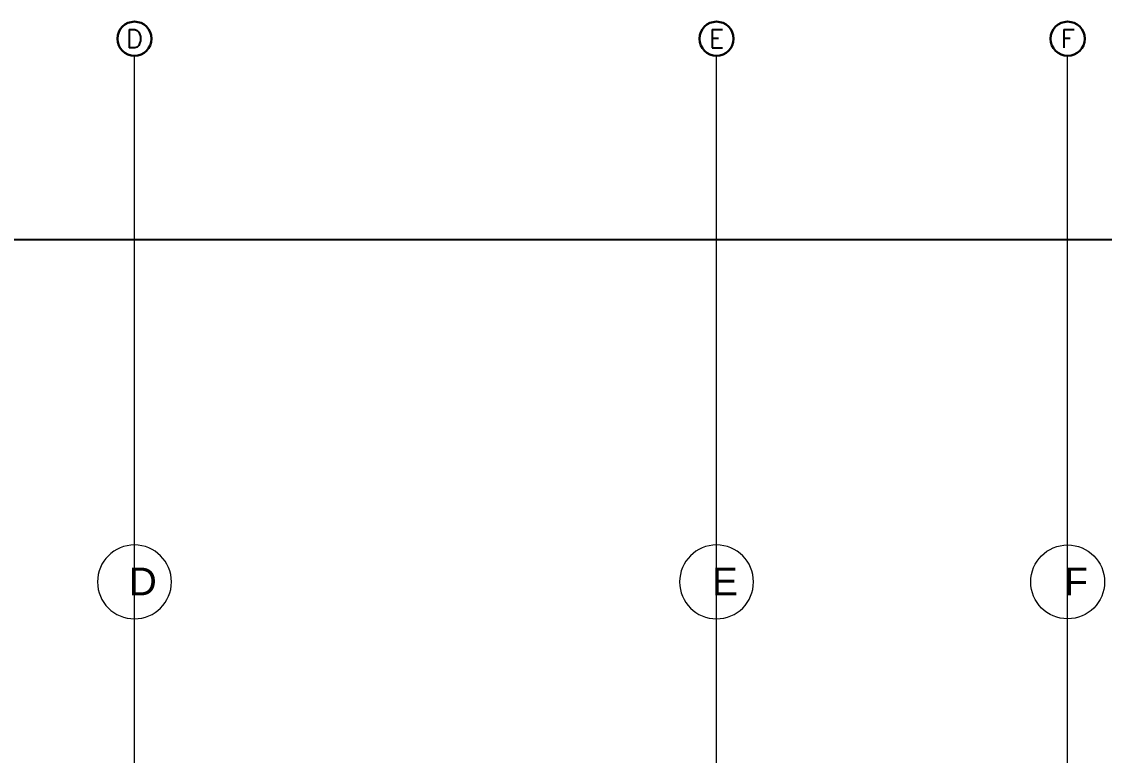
# Model space of a CAD drawing. Header units: inches. Extents: x 11737 to 18084, y -4365 to 1695.
# Drawn here: x 13222 to 13926, y 1218 to 1695 of the extents above; entities that cross this region are included whole.
import ezdxf
from ezdxf.enums import TextEntityAlignment as Align

# ---------------------------------------------------------------- set-up
doc = ezdxf.new("R2010")
doc.units = ezdxf.units.IN
doc.header["$MEASUREMENT"] = 0
doc.linetypes.add('INC-200$0$NBK_CenterX2', pattern=[1.083333, 0.666667, -0.125, 0.166667, -0.125])
doc.linetypes.add('NBK_CenterX2', pattern=[1.083333, 0.666667, -0.125, 0.166667, -0.125])
doc.layers.get('Defpoints').update_dxf_attribs({"color": 250, "lineweight": 0})
for name, color, linetype, lineweight in [('!Gridline', 112, 'NBK_CenterX2', 5), ('!Gridline @ 1', 112, 'NBK_CenterX2', 5), ('INC-200$0$!Gridline @ 1', 112, 'INC-200$0$NBK_CenterX2', 5), ('S-GRID-IDEN', 1, 'Continuous', 9)]:
    doc.layers.add(name, color=color, linetype=linetype, lineweight=lineweight)
doc.styles.add('Arial Narrow Bold', font='')
doc.styles.add('Arial_1', font='arial.ttf', dxfattribs={"height": 18})
doc.styles.add('Romans', font='romans.shx', dxfattribs={"width": 0.8})
doc.styles.get('Arial Narrow Bold').set_extended_font_data('Arial Narrow', bold=True)

# ---------------------------------------------------------------- blocks, each defined once
blk = doc.blocks.new('Grid - Grid Head - 1_2_ Circle-1591862-BUILDING ELEVATION - EAST')
at = {"layer": 'S-GRID-IDEN'}
blk.add_circle((813.21, 1599.69), 24, dxfattribs=at)
blk = doc.blocks.new('WEST ELEVATION GRID')
for p, q in [((-606.01, -106.7), (-606.01, 1818.09)), ((-228.01, -106.7), (-228.01, 1818.09)), ((0, -106.7), (0, 1818.09))]:
    blk.add_line(p, q)
at = {"layer": 'S-GRID-IDEN'}
blk.add_circle((0, 1842.09), 24, dxfattribs=at)
at = {"layer": 'S-GRID-IDEN', "xscale": -1}
for p in [(207.19, 242.4), (585.19, 242.4)]:
    blk.add_blockref('Grid - Grid Head - 1_2_ Circle-1591862-BUILDING ELEVATION - EAST', p, dxfattribs=at)
at = {"style": 'Arial_1'}
for s, p in [('D', (-609.67, 1833.38)), ('E', (-230.95, 1833.38)), ('F', (-2.18, 1833.38))]:
    blk.add_text(s, height=18, dxfattribs=at).set_placement(p)
blk = doc.blocks.new('SYM_Gridline')
at = {"linetype": 'Continuous', "lineweight": 30}
blk.add_circle((0, 0), 0.25, dxfattribs=at)
at = {"style": 'Arial Narrow Bold'}
blk.add_attdef('GRIDLINE', text='', height=0.2, dxfattribs=at).set_placement((0, 0), align=Align.MIDDLE_CENTER)
blk = doc.blocks.new('GRID_ELEV WEST_W')
at = {"layer": '!Gridline'}
for p, q in [((540.21, -1231.31), (540.21, 403.85)), ((821.46, -1239.57), (821.46, 403.85)), ((991.12, -1239.57), (991.12, 403.85))]:
    blk.add_line(p, q, dxfattribs=at)
at = {"layer": '!Gridline @ 1'}
ref = blk.add_blockref('SYM_Gridline', (540.21, 412.14), dxfattribs=dict(at, xscale=33.007521693708, yscale=33.007521693708, zscale=33.007521693708))
ref.add_attrib('GRIDLINE', 'D', dxfattribs={"layer": '0', "height": 8.96, "style": 'Romans'}).set_placement((540.21, 412.14, 417.62), align=Align.MIDDLE_CENTER)
ref = blk.add_blockref('SYM_Gridline', (821.46, 412.14), dxfattribs=dict(at, xscale=33.007521693708, yscale=33.007521693708, zscale=33.007521693708))
ref.add_attrib('GRIDLINE', 'E', dxfattribs={"layer": '0', "height": 8.96, "style": 'Romans'}).set_placement((821.46, 412.14, 417.62), align=Align.MIDDLE_CENTER)
ref = blk.add_blockref('SYM_Gridline', (991.12, 412.14), dxfattribs=dict(at, xscale=33.007521693708, yscale=33.007521693708, zscale=33.007521693708))
ref.add_attrib('GRIDLINE', 'F', dxfattribs={"layer": '0', "height": 8.96, "style": 'Romans'}).set_placement((991.12, 412.14, 417.62), align=Align.MIDDLE_CENTER)

msp = doc.modelspace()

# ---------------------------------------------------------------- linework, layer by layer
at = {"color": 4}
msp.add_lwpolyline([(11736.95225, 1553.24217), (15084.43032, 1553.24217), (15084.43032, -571.07582), (11736.95225, -571.07582)], close=True, dxfattribs=at)

# ---------------------------------------------------------------- block references
at = {"layer": 'Defpoints'}
msp.add_blockref('WEST ELEVATION GRID', (13901.7236, -511.19035), dxfattribs=at)
at = {"layer": 'INC-200$0$!Gridline @ 1', "xscale": 1.344, "yscale": 1.344, "zscale": 1.344}
msp.add_blockref('GRID_ELEV WEST_W', (12569.66309, 1129.81085), dxfattribs=at)

doc.saveas('drawing.dxf')
